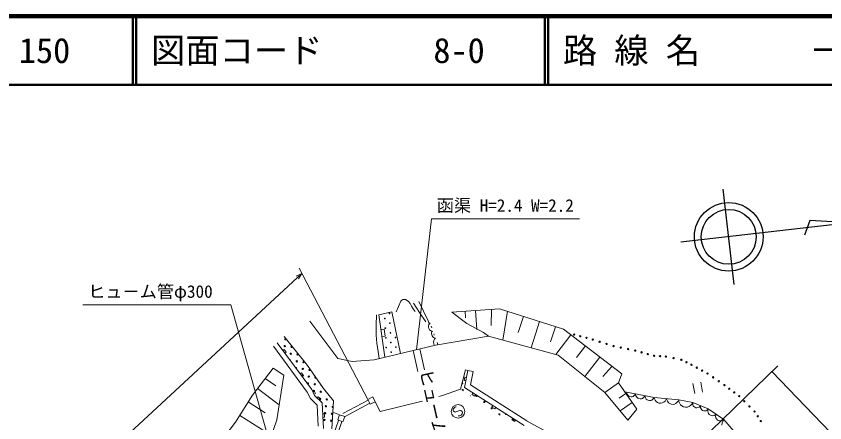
# Model space of a CAD drawing. Units: millimetres, scale not verified. Extents: x 40000 to 680000, y 20000 to 380000.
# Drawn here: x 100748 to 218540, y 320703 to 380000 of the extents above; entities that cross this region are included whole.
import ezdxf
from ezdxf.enums import TextEntityAlignment as Align

# ---------------------------------------------------------------- set-up
doc = ezdxf.new("R2010")
doc.units = ezdxf.units.MM
doc.header["$LTSCALE"] = 1000
doc.linetypes.add('DASHED', pattern=[7.5, 6, -1.5])
for name, color, linetype, lineweight in [('M-BMK-SRVR', 3, 'Continuous', 25), ('M-GBD', 7, 'Continuous', 13), ('M-STR-HTXT', 7, 'Continuous', 13), ('M-TTL', 2, 'Continuous', 140), ('M-TTL-LINE', 7, 'Continuous', 50), ('M-TTL-TXT', 7, 'Continuous', 13)]:
    doc.layers.add(name, color=color, linetype=linetype, lineweight=lineweight)
doc.styles.add('ＭＳ ゴシック', font='')
doc.styles.get('ＭＳ ゴシック').set_extended_font_data('MS Gothic')

msp = doc.modelspace()

# ---------------------------------------------------------------- linework, layer by layer
at = {"layer": 'M-BMK-SRVR'}
for p, q in [((205340, 340872), (203742, 354779)), ((222421, 349880), (197588, 347027)), ((216347, 350189), (215582, 348088)), ((222421, 349880), (216347, 350189))]:
    msp.add_line(p, q, dxfattribs=at)
for radius in [4999, 4000]:
    msp.add_circle((204541, 347826), radius, dxfattribs=at)
at = {"layer": 'M-GBD'}
for p, q in [((156426, 337683), (156792, 338460)), ((156792, 338460), (156905, 338598)), ((156905, 338598), (157059, 338690)), ((157059, 338690), (157257, 338711)), ((157257, 338711), (157467, 338670)), ((157467, 338670), (157698, 338561)), ((157698, 338561), (157886, 338408)), ((157886, 338408), (158119, 338096)), ((158119, 338096), (158310, 337737)), ((158613, 338130), (159502, 336781)), ((159394, 338397), (160103, 337004)), ((153558, 336450), (155470, 336899)), ((155470, 336899), (156754, 330820)), ((156119, 336887), (156426, 337683)), ((158310, 337737), (158558, 337307)), ((158558, 337307), (158851, 336918)), ((160103, 337004), (160763, 335574)), ((164196, 336836), (171128, 337348)), ((166144, 336980), (166180, 336033)), ((167662, 337092), (167866, 334333)), ((169972, 337263), (169927, 334913)), ((171128, 337348), (180484, 334350)), ((172297, 336973), (171626, 332781)), ((153234, 336441), (153192, 334964)), ((154439, 330270), (153558, 336450)), ((159502, 336781), (160426, 335447)), ((166401, 335185), (164196, 336836)), ((174636, 336224), (173882, 333870)), ((143530, 335516), (147586, 330069)), ((153192, 334964), (153210, 333490)), ((160763, 335574), (160938, 335048)), ((160808, 334866), (160853, 335043)), ((160830, 334656), (160808, 334866)), ((160881, 334463), (160830, 334656)), ((160853, 335043), (160949, 335199)), ((160949, 335199), (161068, 335307)), ((161205, 334794), (161274, 334537)), ((166401, 335185), (168807, 333885)), ((176975, 335474), (175750, 331651)), ((179315, 334725), (178599, 332491)), ((153210, 333490), (153304, 332298)), ((154363, 334343), (153868, 334272)), ((154504, 333353), (154363, 334343)), ((160964, 334283), (160881, 334463)), ((161086, 334161), (160964, 334283)), ((161255, 334055), (161086, 334161)), ((161229, 333692), (161244, 333844)), ((161273, 333521), (161229, 333692)), ((161244, 333844), (161304, 333984)), ((161411, 334024), (161255, 334055)), ((161339, 333369), (161273, 333521)), ((161304, 333984), (161389, 334088)), ((161430, 333231), (161339, 333369)), ((161565, 333682), (161653, 333479)), ((168807, 333885), (169559, 333347)), ((181544, 333536), (179342, 330668)), ((180484, 334350), (188964, 327839)), ((143796, 325544), (138787, 332364)), ((143165, 329040), (139761, 333307)), ((153304, 332298), (153458, 331109)), ((154009, 333282), (154504, 333353)), ((161545, 333145), (161430, 333231)), ((161698, 333079), (161545, 333145)), ((161553, 332459), (161595, 332687)), ((161600, 332195), (161553, 332459)), ((161595, 332687), (161702, 332894)), ((161683, 331956), (161600, 332195)), ((161830, 333073), (161698, 333079)), ((161702, 332894), (161843, 333041)), ((161809, 332020), (169559, 333347)), ((162063, 332404), (162173, 332085)), ((169559, 333347), (179705, 330568)), ((143151, 325156), (138208, 331885)), ((152880, 329899), (161809, 332020)), ((153458, 331109), (153622, 330076)), ((183664, 331908), (182376, 330231)), ((147586, 330069), (149689, 329646)), ((149689, 329646), (152880, 329899)), ((179705, 330568), (186489, 325117)), ((185784, 330280), (183601, 327437)), ((135171, 324730), (138183, 328692)), ((139750, 327654), (138183, 328692)), ((145525, 325716), (143165, 329040)), ((187534, 328937), (186223, 327459)), ((138712, 321165), (139750, 327654)), ((165461, 325606), (166182, 328426)), ((166538, 328323), (166044, 325856)), ((166182, 328426), (166538, 328323)), ((166538, 328323), (167303, 328170)), ((167303, 328170), (166914, 326227)), ((188964, 327839), (188506, 326526)), ((137028, 327173), (138590, 326103)), ((188506, 326526), (186489, 325117)), ((188506, 326526), (191140, 322690)), ((199325, 326436), (199604, 324962)), ((200735, 325176), (200456, 326650)), ((135924, 325720), (139059, 323337)), ((143597, 324235), (143151, 325156)), ((144215, 324680), (143796, 325544)), ((146982, 323922), (145525, 325716)), ((162826, 324710), (165461, 325606)), ((166044, 325856), (174733, 320318)), ((166914, 326227), (175152, 320976)), ((186489, 325117), (189861, 321105)), ((189387, 325244), (190961, 324912)), ((189695, 325179), (189712, 325023)), ((132691, 320806), (135171, 324730)), ((144582, 323274), (143597, 324235)), ((145315, 323606), (144215, 324680)), ((152686, 324478), (151981, 324122)), ((151981, 324122), (152332, 323428)), ((153036, 323784), (152686, 324478)), ((162328, 324568), (162826, 324710)), ((189560, 324992), (188592, 324281)), ((189712, 325023), (189762, 324884)), ((189762, 324884), (189856, 324719)), ((189856, 324719), (189979, 324613)), ((189979, 324613), (190118, 324534)), ((190118, 324534), (190314, 324493)), ((190314, 324493), (190473, 324509)), ((190473, 324509), (190628, 324556)), ((190628, 324556), (190781, 324669)), ((190781, 324669), (190879, 324777)), ((190879, 324777), (190961, 324912)), ((190961, 324912), (190983, 324746)), ((190961, 324912), (193688, 324415)), ((190983, 324746), (191041, 324598)), ((191041, 324598), (191147, 324424)), ((191147, 324424), (191282, 324315)), ((191282, 324315), (191433, 324234)), ((191433, 324234), (191644, 324196)), ((191644, 324196), (191813, 324218)), ((191813, 324218), (191978, 324272)), ((191978, 324272), (192139, 324398)), ((192139, 324398), (192241, 324517)), ((192241, 324517), (192324, 324663)), ((192324, 324663), (192347, 324497)), ((192347, 324497), (192404, 324350)), ((192404, 324350), (192510, 324175)), ((192510, 324175), (192645, 324066)), ((192645, 324066), (192796, 323986)), ((192796, 323986), (193007, 323947)), ((193007, 323947), (193177, 323969)), ((193177, 323969), (193342, 324024)), ((193342, 324024), (193502, 324150)), ((193502, 324150), (193605, 324268)), ((193605, 324268), (193688, 324415)), ((193688, 324415), (193735, 324203)), ((193688, 324415), (197262, 324079)), ((193735, 324203), (193826, 324019)), ((193826, 324019), (193982, 323806)), ((195265, 323884), (195384, 324048)), ((195384, 324048), (195475, 324247)), ((195475, 324247), (195523, 324035)), ((195523, 324035), (195613, 323851)), ((197171, 323880), (197262, 324079)), ((197262, 324079), (197290, 323828)), ((197262, 324079), (199300, 323654)), ((134551, 323749), (137040, 322176)), ((144749, 320231), (144582, 323274)), ((145519, 319883), (145315, 323606)), ((146752, 319826), (146967, 323917)), ((146967, 323917), (146982, 323922)), ((152332, 323428), (153036, 323784)), ((153036, 323784), (153755, 322341)), ((153755, 322341), (159702, 323820)), ((159702, 323820), (159919, 323882)), ((190482, 323649), (188732, 322448)), ((193982, 323806), (194168, 323680)), ((194168, 323680), (194372, 323593)), ((194372, 323593), (194649, 323567)), ((194649, 323567), (194865, 323615)), ((194865, 323615), (195072, 323703)), ((195072, 323703), (195265, 323884)), ((195613, 323851), (195769, 323638)), ((195769, 323638), (195956, 323512)), ((195956, 323512), (196159, 323425)), ((196159, 323425), (196436, 323399)), ((196436, 323399), (196653, 323446)), ((196653, 323446), (196859, 323535)), ((196859, 323535), (197052, 323715)), ((197052, 323715), (197171, 323880)), ((197290, 323828), (197371, 323604)), ((197371, 323604), (197523, 323339)), ((197523, 323339), (197721, 323170)), ((197721, 323170), (197945, 323043)), ((197945, 323043), (198261, 322977)), ((198261, 322977), (198516, 323004)), ((198516, 323004), (198766, 323080)), ((198766, 323080), (199011, 323262)), ((199011, 323262), (199170, 323437)), ((199170, 323437), (199300, 323654)), ((199300, 323654), (199290, 323506)), ((199290, 323506), (199313, 323368)), ((199300, 323654), (201567, 322733)), ((199313, 323368), (199373, 323199)), ((199373, 323199), (199470, 323080)), ((199470, 323080), (199586, 322983)), ((199586, 322983), (199761, 322912)), ((199761, 322912), (199912, 322900)), ((199912, 322900), (200064, 322918)), ((200064, 322918), (200225, 322998)), ((200225, 322998), (200335, 323082)), ((200335, 323082), (200434, 323193)), ((200434, 323193), (200423, 323046)), ((200423, 323046), (200446, 322908)), ((200446, 322908), (200506, 322738)), ((133311, 321787), (137924, 318871)), ((146893, 322250), (147862, 321881)), ((147862, 321881), (147580, 321119)), ((148604, 321606), (147862, 321881)), ((148322, 320845), (148604, 321606)), ((189861, 321105), (191140, 322690)), ((200506, 322738), (200603, 322619)), ((200603, 322619), (200719, 322523)), ((200719, 322523), (200895, 322451)), ((200895, 322451), (201045, 322440)), ((201045, 322440), (201198, 322457)), ((201198, 322457), (201359, 322537)), ((201359, 322537), (201469, 322621)), ((201469, 322621), (201567, 322733)), ((201521, 322575), (201513, 322419)), ((201513, 322419), (201537, 322220)), ((201567, 322733), (201521, 322575)), ((201537, 322220), (201614, 322067)), ((201567, 322733), (203814, 321187)), ((201614, 322067), (201717, 321934)), ((201717, 321934), (201891, 321815)), ((201891, 321815), (202052, 321766)), ((202052, 321766), (202222, 321748)), ((202222, 321748), (202417, 321796)), ((202417, 321796), (202557, 321861)), ((202557, 321861), (202691, 321960)), ((202644, 321802), (202636, 321646)), ((202636, 321646), (202660, 321447)), ((202691, 321960), (202644, 321802)), ((131121, 318776), (132691, 320806)), ((137728, 318300), (138712, 321165)), ((147580, 321119), (148322, 320845)), ((175104, 321004), (185478, 315384)), ((202660, 321447), (202738, 321294)), ((202738, 321294), (202841, 321161)), ((202841, 321161), (203015, 321041)), ((203015, 321041), (203176, 320993)), ((203176, 320993), (203346, 320975)), ((203346, 320975), (203540, 321023)), ((203540, 321023), (203680, 321088)), ((203600, 320711), (203558, 320386)), ((203676, 320955), (203600, 320711)), ((203814, 321187), (203676, 320955)), ((203680, 321088), (203814, 321187)), ((203814, 321187), (205280, 319506))]:
    msp.add_line(p, q, dxfattribs=at)
at = {"layer": 'M-GBD', "linetype": 'DASHED'}
for p, q in [((159241, 328199), (158576, 331262)), ((160217, 328417), (159551, 331487)), ((148338, 322056), (152028, 324011)), ((148581, 321596), (152271, 323552)), ((147022, 319090), (147715, 321060)), ((147442, 318717), (148205, 320888))]:
    msp.add_line(p, q, dxfattribs=at)
at = {"layer": 'M-GBD'}
for points in [[(139887, 330866), (140088, 331014), (139792, 331417), (139591, 331269)], [(142391, 327456), (142593, 327604), (142297, 328007), (142095, 327859)], [(166340, 327335), (166095, 327384), (165997, 326894), (166242, 326845)], [(144114, 324887), (144339, 324996), (144121, 325446), (143896, 325337)], [(144944, 323968), (145118, 324147), (144760, 324497), (144586, 324318)], [(167281, 325068), (167147, 324857), (167569, 324588), (167703, 324799)], [(164817, 323029), (164736, 323025), (164661, 322990), (164578, 322923), (164478, 322804), (164422, 322682), (164408, 322550), (164451, 322429), (164536, 322351), (164596, 322307), (164699, 322273), (164786, 322292), (165378, 322507), (165485, 322495), (165606, 322445), (165692, 322360), (165742, 322272), (165766, 322161), (165701, 322013), (165553, 321837), (165477, 321770), (165382, 321726), (165273, 321713), (165140, 321733)], [(170178, 323222), (170043, 323011), (170465, 322742), (170599, 322953)], [(145431, 321495), (145680, 321509), (145653, 322008), (145403, 321994)], [(173074, 321376), (172939, 321165), (173361, 320896), (173495, 321107)]]:
    msp.add_lwpolyline(points, dxfattribs=at)
for centre, radius in [((154459, 335910), 49.7), ((155133, 336648), 49.7), ((154522, 334497), 49.7), ((155197, 335235), 49.7), ((155261, 333823), 49.7), ((182009, 333574), 99.5), ((182916, 333332), 99.5), ((154586, 333085), 49.7), ((155324, 332410), 49.7), ((155999, 333148), 49.7), ((183824, 333089), 99.5), ((184731, 332847), 99.5), ((185741, 332531), 99.5), ((186751, 332215), 99.5), ((139866, 331895), 99.5), ((154650, 331672), 49.7), ((155388, 330998), 49.7), ((156063, 331736), 49.7), ((187761, 331899), 99.5), ((188816, 331677), 99.5), ((189872, 331454), 99.5), ((190928, 331232), 99.5), ((191841, 330982), 99.5), ((140741, 330784), 99.5), ((141734, 330666), 99.5), ((192754, 330733), 99.5), ((193666, 330483), 99.5), ((194533, 330425), 99.5), ((195399, 330367), 99.5), ((196519, 330136), 99.5), ((197640, 329904), 99.5), ((141616, 329673), 99.5), ((142491, 328561), 99.5), ((142609, 329554), 99.5), ((198375, 329537), 99.5), ((199110, 329169), 99.5), ((199886, 328746), 99.5), ((143365, 327450), 99.5), ((200663, 328323), 99.5), ((201440, 327899), 99.5), ((144240, 326339), 99.5), ((202264, 327338), 99.5), ((203089, 326775), 99.5), ((203913, 326214), 99.5), ((144122, 325346), 99.5), ((145115, 325228), 99.5), ((204627, 325673), 99.5), ((205342, 325133), 99.5), ((144997, 324235), 99.5), ((145990, 324117), 99.5), ((206057, 324592), 99.5), ((206810, 323848), 99.5), ((145872, 323124), 99.5), ((165112, 322377), 995), ((168946, 323746), 99.5), ((170031, 322839), 99.5), ((207563, 323103), 99.5), ((145754, 322131), 99.5), ((146747, 322013), 99.5), ((208316, 322359), 99.5), ((208766, 321655), 99.5), ((145636, 321138), 99.5), ((146629, 321020), 99.5), ((173197, 321114), 99.5), ((209216, 320951), 99.5)]:
    msp.add_circle(centre, radius, dxfattribs=at)
for centre, start, end in [((139984, 332888), 67.2605, 9.90478), ((140859, 331777), 53.12588, 24.0394), ((139748, 330902), 12.57188, 60.01938), ((140623, 329791), 332.32845, 100.26315), ((141498, 328680), 304.1464, 128.44668), ((142372, 327568), 275.37204, 157.22104), ((143484, 328443), 65.66639, 5.07804), ((143247, 326457), 224.28418, 208.3089), ((144358, 327332), 116.28358, 314.46085), ((165691, 326468), 250.00497, 81.30508), ((145233, 326221), 158.56942, 272.175), ((146108, 325110), 178.6466, 258.75296), ((165780, 325472), 286.90584, 186.19478), ((146983, 323999), 168.92264, 260.14516), ((166865, 324564), 39.73133, 73.36929), ((167861, 324653), 125.36434, 349.60985), ((146865, 323006), 49.34338, 305.59128), ((171116, 321932), 295.14327, 177.95735), ((172112, 322021), 163.76716, 311.20703)]:
    msp.add_arc(centre, 99.5, start, end, dxfattribs=at)
at = {"layer": 'M-STR-HTXT'}
for p, q in [((159065, 331368), (161226, 350469)), ((161226, 350469), (182797, 350469)), ((141963, 343269), (151981, 324122)), ((65900, 271662), (142371, 342490)), ((141513, 342100), (142371, 342490)), ((142371, 342490), (141880, 341694)), ((110444, 337929), (132014, 337929)), ((138722, 314116), (132014, 337929)), ((195942, 313745), (211685, 329029)), ((241480, 296327), (210812, 328210))]:
    msp.add_line(p, q, dxfattribs=at)
at = {"layer": 'M-TTL'}
msp.add_line((680000, 380000), (40000, 380000), dxfattribs=at)
at = {"layer": 'M-TTL-LINE'}
for p, q in [((117750, 380000), (117750, 370000)), ((118250, 380000), (118250, 370000)), ((177750, 380000), (177750, 370000)), ((178250, 380000), (178250, 370000)), ((40000, 370000), (680000, 370000))]:
    msp.add_line(p, q, dxfattribs=at)

# ---------------------------------------------------------------- texts
at = {"layer": 'M-GBD', "style": 'ＭＳ ゴシック'}
msp.add_text('ヒューム管1000', height=1833, rotation=282.6, dxfattribs=at).set_placement((158968, 328138), align=Align.BOTTOM_LEFT)
at = {"layer": 'M-STR-HTXT', "style": 'ＭＳ ゴシック'}
for s, p in [('函渠 H=2.4 W=2.2', (162015, 350925)), ('ヒュ－ム管φ300', (111232, 338386))]:
    msp.add_text(s, height=1833, dxfattribs=at).set_placement(p, align=Align.BOTTOM_LEFT)
at = {"layer": 'M-TTL-TXT', "style": 'ＭＳ ゴシック'}
for s, p in [('図面コード', (120380, 375000)), ('路 線 名', (180380, 375000)), ('一般県道銭壺山公園線', (216734, 375000)), ('150', (101142, 375000)), ('8-0', (161521, 375000))]:
    msp.add_text(s, height=3666, dxfattribs=at).set_placement(p, align=Align.MIDDLE_LEFT)

doc.saveas('drawing.dxf')
